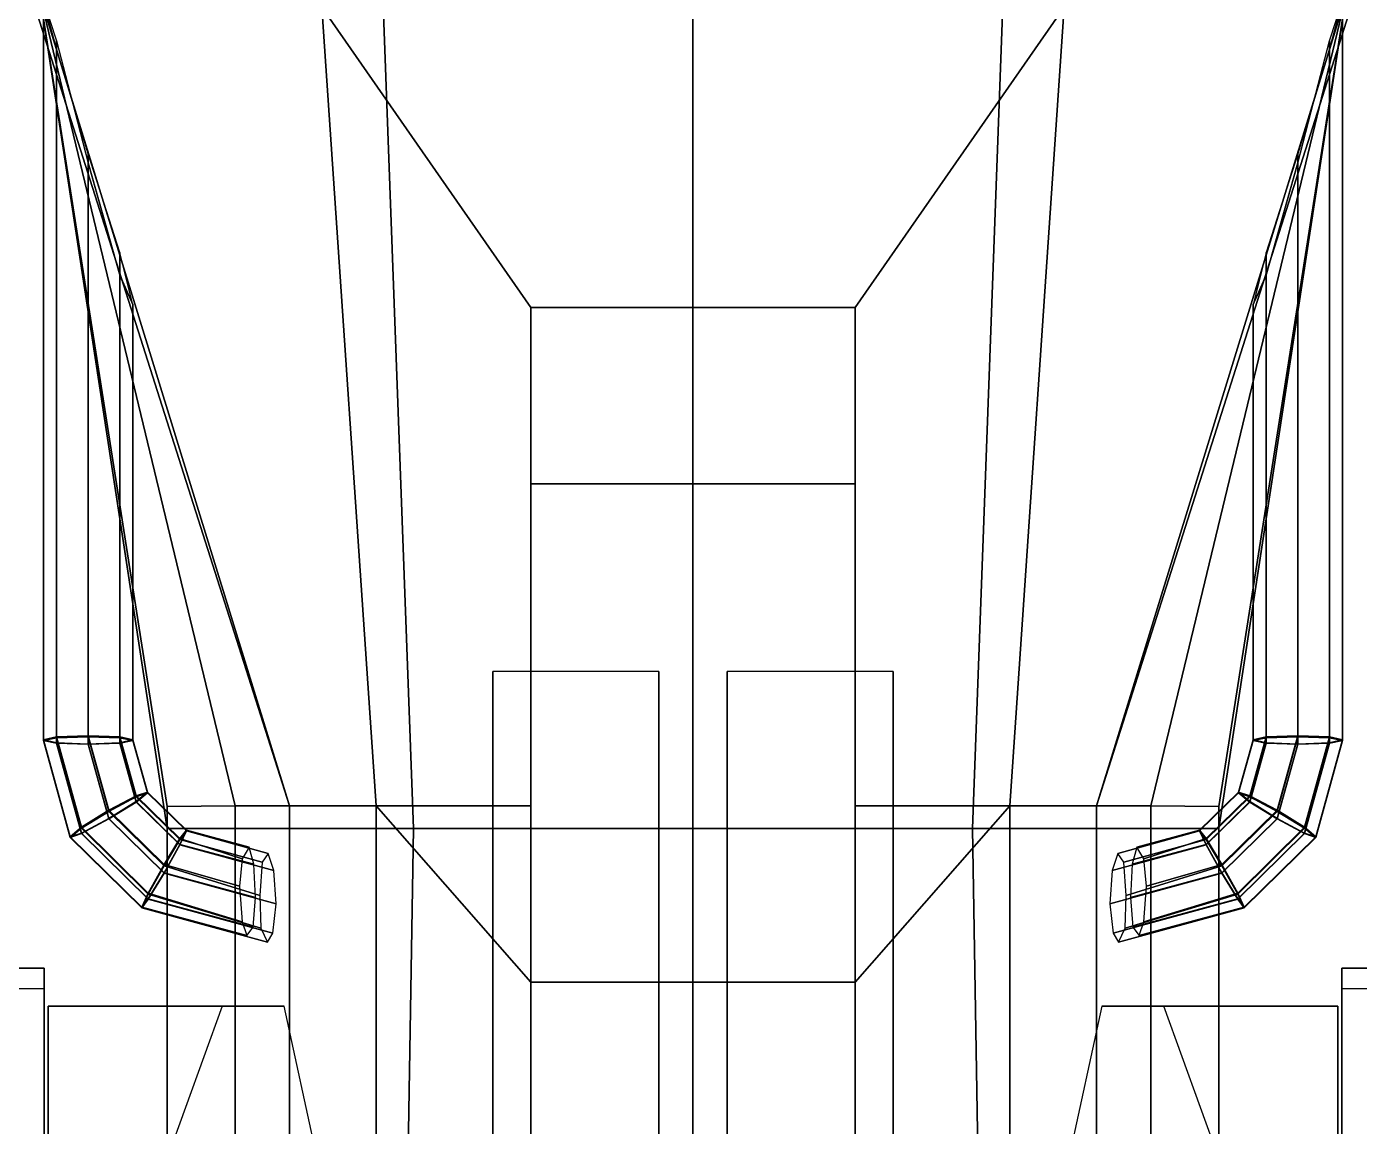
# Model space of a CAD drawing. Extents: x -7.9 to 7.9, y -12.5 to 11.9.
# Drawn here: x -2.057 to 2.019, y 3.463 to 6.828 of the extents above; entities that cross this region are included whole.
import ezdxf

# ---------------------------------------------------------------- set-up
doc = ezdxf.new("R2010")
doc.units = 0

msp = doc.modelspace()

# ---------------------------------------------------------------- linework, layer by layer
for points in [[(-2.0165, 6.9241, 3.3687), (-1.2528, 4.4444, 4.0273), (-2.032, 6.8894, 5.2565)], [(-0.9881, 4.4444, 4.5662), (-1.1544, 6.8874, 5.5978), (-2.032, 6.8894, 5.2565), (-1.2528, 4.4444, 4.0273)], [(-1.627, 4.375, 1.2444), (-2.0165, 6.9241, 2.1964), (-0.9677, 6.9242, 2.1307), (-0.8741, 4.375, 1.0726)], [(-1.4196, 4.4444, 3.1061), (-1.2528, 4.4444, 4.0273), (-2.0165, 6.9241, 3.3687)], [(-1.627, 4.4425, 3.1052), (-2.0165, 6.9241, 3.3687), (-2.0165, 6.9241, 2.1964), (-1.627, 4.375, 1.2444)], [(-1.4196, 4.4444, 3.1061), (-2.0165, 6.9241, 3.3687), (-1.627, 4.4425, 3.1052)], [(-2.0057, 4.6458, 3.3574), (-2.0057, 6.9057, 3.5667), (-1.9657, 6.7849, 3.4586), (-1.9657, 4.6547, 3.2612)], [(-2.0057, 4.6458, 3.3574), (-1.9657, 4.6369, 3.4535), (-1.9657, 6.7597, 3.6501), (-2.0057, 6.9057, 3.5667)], [(-2.0057, 4.6438, 3.6842), (-1.9657, 4.6359, 3.7804), (-1.9657, 6.7605, 3.9565), (-2.0057, 6.9057, 3.8716)], [(-2.0057, 4.6438, 3.6842), (-2.0057, 6.9057, 3.8716), (-1.9657, 6.7839, 3.7647), (-1.9657, 4.6518, 3.588)], [(-0.5146, 5.9686, 5.5556), (-0.0191, 5.9686, 5.5984), (-0.0191, 6.8992, 5.8493), (-1.1544, 6.8874, 5.5978)], [(-0.0191, 6.9242, 1.5629), (-0.0191, 4.375, 1.0726), (-0.8741, 4.375, 1.0726), (-0.9677, 6.9242, 2.1307)], [(-0.0191, 6.9242, 1.5629), (0.9296, 6.9242, 2.1307), (0.836, 4.375, 1.0726), (-0.0191, 4.375, 1.0726)], [(0.4765, 5.9686, 5.5556), (1.1163, 6.8874, 5.5978), (-0.0191, 6.8992, 5.8493), (-0.0191, 5.9686, 5.5984)], [(1.5889, 4.375, 1.2444), (0.836, 4.375, 1.0726), (0.9296, 6.9242, 2.1307), (1.9783, 6.9241, 2.1964)], [(0.95, 4.4444, 4.5662), (1.2147, 4.4444, 4.0273), (1.9939, 6.8894, 5.2565), (1.1163, 6.8874, 5.5978)], [(1.9783, 6.9241, 3.3687), (1.9939, 6.8894, 5.2565), (1.2147, 4.4444, 4.0273)], [(1.3815, 4.4444, 3.1061), (1.9783, 6.9241, 3.3687), (1.2147, 4.4444, 4.0273)], [(1.3815, 4.4444, 3.1061), (1.5889, 4.4425, 3.1052), (1.9783, 6.9241, 3.3687)], [(1.5889, 4.4425, 3.1052), (1.5889, 4.375, 1.2444), (1.9783, 6.9241, 2.1964), (1.9783, 6.9241, 3.3687)], [(1.9676, 4.6458, 3.3574), (1.9276, 4.6547, 3.2612), (1.9276, 6.7849, 3.4586), (1.9676, 6.9057, 3.5667)], [(1.9676, 4.6458, 3.3574), (1.9676, 6.9057, 3.5667), (1.9276, 6.7597, 3.6501), (1.9276, 4.6369, 3.4535)], [(1.9676, 4.6438, 3.6842), (1.9676, 6.9057, 3.8716), (1.9276, 6.7605, 3.9565), (1.9276, 4.6359, 3.7804)], [(1.9676, 4.6438, 3.6842), (1.9276, 4.6518, 3.588), (1.9276, 6.7839, 3.7647), (1.9676, 6.9057, 3.8716)], [(-1.1544, 6.8874, 5.5978), (-0.9881, 4.4444, 4.5662), (-0.5146, 4.4444, 4.8343), (-0.5146, 5.9686, 5.5556)], [(1.1163, 6.8874, 5.5978), (0.4765, 5.9686, 5.5556), (0.4765, 4.4444, 4.8343), (0.95, 4.4444, 4.5662)], [(-1.8692, 4.6584, 3.2214), (-1.9657, 4.6547, 3.2612), (-1.9657, 6.7849, 3.4586), (-1.8692, 6.4111, 3.3838)], [(-1.8692, 4.6551, 3.5481), (-1.9657, 4.6518, 3.588), (-1.9657, 6.7839, 3.7647), (-1.8692, 6.4094, 3.6935)], [(1.8311, 4.6584, 3.2214), (1.8311, 6.4111, 3.3838), (1.9276, 6.7849, 3.4586), (1.9276, 4.6547, 3.2612)], [(1.8311, 4.6551, 3.5481), (1.8311, 6.4094, 3.6935), (1.9276, 6.7839, 3.7647), (1.9276, 4.6518, 3.588)], [(-1.8692, 4.6326, 3.8202), (-1.8692, 6.4395, 3.97), (-1.9657, 6.7605, 3.9565), (-1.9657, 4.6359, 3.7804)], [(-1.8692, 4.6332, 3.4933), (-1.8692, 6.4386, 3.6606), (-1.9657, 6.7597, 3.6501), (-1.9657, 4.6369, 3.4535)], [(1.8311, 4.6326, 3.8202), (1.9276, 4.6359, 3.7804), (1.9276, 6.7605, 3.9565), (1.8311, 6.4395, 3.97)], [(1.8311, 4.6332, 3.4933), (1.9276, 4.6369, 3.4535), (1.9276, 6.7597, 3.6501), (1.8311, 6.4386, 3.6606)], [(-1.8692, 4.6326, 3.8202), (-1.7726, 4.6359, 3.7804), (-1.7726, 6.1373, 3.9048), (-1.8692, 6.4395, 3.97)], [(-1.8692, 4.6332, 3.4933), (-1.7726, 4.6369, 3.4535), (-1.7726, 6.137, 3.5925), (-1.8692, 6.4386, 3.6606)], [(-1.8692, 4.6584, 3.2214), (-1.8692, 6.4111, 3.3838), (-1.7726, 6.0675, 3.3921), (-1.7726, 4.6547, 3.2612)], [(-1.8692, 4.6551, 3.5481), (-1.8692, 6.4094, 3.6935), (-1.7726, 6.0658, 3.7051), (-1.7726, 4.6518, 3.588)], [(1.8311, 4.6326, 3.8202), (1.8311, 6.4395, 3.97), (1.7345, 6.1373, 3.9048), (1.7345, 4.6359, 3.7804)], [(1.8311, 4.6332, 3.4933), (1.8311, 6.4386, 3.6606), (1.7345, 6.137, 3.5925), (1.7345, 4.6369, 3.4535)], [(1.8311, 4.6584, 3.2214), (1.7345, 4.6547, 3.2612), (1.7345, 6.0675, 3.3921), (1.8311, 6.4111, 3.3838)], [(1.8311, 4.6551, 3.5481), (1.7345, 4.6518, 3.588), (1.7345, 6.0658, 3.7051), (1.8311, 6.4094, 3.6935)], [(-1.7327, 4.6438, 3.6842), (-1.7327, 5.9765, 3.7946), (-1.7726, 6.1373, 3.9048), (-1.7726, 4.6359, 3.7804)], [(-1.7327, 4.6458, 3.3574), (-1.7327, 5.9773, 3.4807), (-1.7726, 6.137, 3.5925), (-1.7726, 4.6369, 3.4535)], [(1.6945, 4.6438, 3.6842), (1.7345, 4.6359, 3.7804), (1.7345, 6.1373, 3.9048), (1.6945, 5.9765, 3.7946)], [(1.6945, 4.6458, 3.3574), (1.7345, 4.6369, 3.4535), (1.7345, 6.137, 3.5925), (1.6945, 5.9773, 3.4807)], [(-1.7327, 4.6458, 3.3574), (-1.7726, 4.6547, 3.2612), (-1.7726, 6.0675, 3.3921), (-1.7327, 5.9773, 3.4807)], [(-1.7327, 4.6438, 3.6842), (-1.7726, 4.6518, 3.588), (-1.7726, 6.0658, 3.7051), (-1.7327, 5.9765, 3.7946)], [(1.6945, 4.6458, 3.3574), (1.6945, 5.9773, 3.4807), (1.7345, 6.0675, 3.3921), (1.7345, 4.6547, 3.2612)], [(1.6945, 4.6438, 3.6842), (1.6945, 5.9765, 3.7946), (1.7345, 6.0658, 3.7051), (1.7345, 4.6518, 3.588)], [(-0.5146, 4.4444, 4.8343), (-0.5146, 3.905, 4.8343), (-0.5146, 5.4291, 5.5556), (-0.5146, 5.9686, 5.5556)], [(-0.5146, 5.9686, 5.5556), (-0.5146, 5.4291, 5.5556), (-0.0191, 5.4291, 5.5984), (-0.0191, 5.9686, 5.5984)], [(0.4765, 5.9686, 5.5556), (-0.0191, 5.9686, 5.5984), (-0.0191, 5.4291, 5.5984), (0.4765, 5.4291, 5.5556)], [(0.4765, 4.4444, 4.8343), (0.4765, 5.9686, 5.5556), (0.4765, 5.4291, 5.5556), (0.4765, 3.905, 4.8343)], [(-0.5146, 3.905, 4.8343), (-0.0191, 3.905, 4.8845), (-0.0191, 5.4291, 5.5984), (-0.5146, 5.4291, 5.5556)], [(0.4765, 3.905, 4.8343), (0.4765, 5.4291, 5.5556), (-0.0191, 5.4291, 5.5984), (-0.0191, 3.905, 4.8845)], [(-0.6315, 4.8547, 4.2507), (-0.6315, -0.9776, 4.2507), (-0.6315, -1.5447, 4.9023), (-0.6315, 4.8547, 4.9023)], [(-0.1233, 4.8547, 4.9023), (-0.6315, 4.8547, 4.9023), (-0.6315, -1.5447, 4.9023), (-0.1233, -1.4171, 4.9023)], [(-0.1233, -0.8499, 4.2507), (-0.1233, 4.8547, 4.2507), (-0.1233, 4.8547, 4.9023), (-0.1233, -1.4171, 4.9023)], [(0.0852, -0.8499, 4.2507), (0.0852, -1.4171, 4.9023), (0.0852, 4.8547, 4.9023), (0.0852, 4.8547, 4.2507)], [(0.0852, 4.8547, 4.9023), (0.0852, -1.4171, 4.9023), (0.5933, -1.5447, 4.9023), (0.5933, 4.8547, 4.9023)], [(0.5933, 4.8547, 4.2507), (0.5933, 4.8547, 4.9023), (0.5933, -1.5447, 4.9023), (0.5933, -0.9776, 4.2507)], [(-1.9244, 4.3497, 3.33), (-2.0057, 4.6458, 3.3574), (-1.9657, 4.6547, 3.2612), (-1.8897, 4.3786, 3.2357)], [(-1.9244, 4.3476, 3.6596), (-2.0057, 4.6438, 3.6842), (-1.9657, 4.6518, 3.588), (-1.8897, 4.3755, 3.5651)], [(-1.8061, 4.4303, 3.2003), (-1.8897, 4.3786, 3.2357), (-1.9657, 4.6547, 3.2612), (-1.8692, 4.6584, 3.2214)], [(-1.8061, 4.4269, 3.5292), (-1.8897, 4.3755, 3.5651), (-1.9657, 4.6518, 3.588), (-1.8692, 4.6551, 3.5481)], [(-1.8061, 4.4303, 3.2003), (-1.8692, 4.6584, 3.2214), (-1.7726, 4.6547, 3.2612), (-1.7225, 4.4747, 3.2446)], [(-1.8061, 4.4269, 3.5292), (-1.8692, 4.6551, 3.5481), (-1.7726, 4.6518, 3.588), (-1.7225, 4.4717, 3.573)], [(-1.6879, 4.4857, 3.3425), (-1.7225, 4.4747, 3.2446), (-1.7726, 4.6547, 3.2612), (-1.7327, 4.6458, 3.3574)], [(-1.6879, 4.4837, 3.6709), (-1.7225, 4.4717, 3.573), (-1.7726, 4.6518, 3.588), (-1.7327, 4.6438, 3.6842)], [(1.6497, 4.4857, 3.3425), (1.6945, 4.6458, 3.3574), (1.7345, 4.6547, 3.2612), (1.6844, 4.4747, 3.2446)], [(1.6497, 4.4837, 3.6709), (1.6945, 4.6438, 3.6842), (1.7345, 4.6518, 3.588), (1.6844, 4.4717, 3.573)], [(1.768, 4.4303, 3.2003), (1.6844, 4.4747, 3.2446), (1.7345, 4.6547, 3.2612), (1.8311, 4.6584, 3.2214)], [(1.768, 4.4269, 3.5292), (1.6844, 4.4717, 3.573), (1.7345, 4.6518, 3.588), (1.8311, 4.6551, 3.5481)], [(1.768, 4.4303, 3.2003), (1.8311, 4.6584, 3.2214), (1.9276, 4.6547, 3.2612), (1.8516, 4.3786, 3.2357)], [(1.768, 4.4269, 3.5292), (1.8311, 4.6551, 3.5481), (1.9276, 4.6518, 3.588), (1.8516, 4.3755, 3.5651)], [(1.8862, 4.3497, 3.33), (1.8516, 4.3786, 3.2357), (1.9276, 4.6547, 3.2612), (1.9676, 4.6458, 3.3574)], [(1.8862, 4.3476, 3.6596), (1.8516, 4.3755, 3.5651), (1.9276, 4.6518, 3.588), (1.9676, 4.6438, 3.6842)], [(-1.9244, 4.3497, 3.33), (-1.8897, 4.3608, 3.4279), (-1.9657, 4.6369, 3.4535), (-2.0057, 4.6458, 3.3574)], [(-1.9244, 4.3476, 3.6596), (-1.8897, 4.3595, 3.7575), (-1.9657, 4.6359, 3.7804), (-2.0057, 4.6438, 3.6842)], [(-1.8061, 4.4051, 3.4722), (-1.8692, 4.6332, 3.4933), (-1.9657, 4.6369, 3.4535), (-1.8897, 4.3608, 3.4279)], [(-1.8061, 4.4043, 3.8013), (-1.8692, 4.6326, 3.8202), (-1.9657, 4.6359, 3.7804), (-1.8897, 4.3595, 3.7575)], [(-1.8061, 4.4051, 3.4722), (-1.7225, 4.4569, 3.4368), (-1.7726, 4.6369, 3.4535), (-1.8692, 4.6332, 3.4933)], [(-1.8061, 4.4043, 3.8013), (-1.7225, 4.4557, 3.7655), (-1.7726, 4.6359, 3.7804), (-1.8692, 4.6326, 3.8202)], [(-1.6879, 4.4857, 3.3425), (-1.7327, 4.6458, 3.3574), (-1.7726, 4.6369, 3.4535), (-1.7225, 4.4569, 3.4368)], [(-1.6879, 4.4837, 3.6709), (-1.7327, 4.6438, 3.6842), (-1.7726, 4.6359, 3.7804), (-1.7225, 4.4557, 3.7655)], [(1.6497, 4.4857, 3.3425), (1.6844, 4.4569, 3.4368), (1.7345, 4.6369, 3.4535), (1.6945, 4.6458, 3.3574)], [(1.6497, 4.4837, 3.6709), (1.6844, 4.4557, 3.7655), (1.7345, 4.6359, 3.7804), (1.6945, 4.6438, 3.6842)], [(1.768, 4.4051, 3.4722), (1.8311, 4.6332, 3.4933), (1.7345, 4.6369, 3.4535), (1.6844, 4.4569, 3.4368)], [(1.768, 4.4043, 3.8013), (1.8311, 4.6326, 3.8202), (1.7345, 4.6359, 3.7804), (1.6844, 4.4557, 3.7655)], [(1.768, 4.4051, 3.4722), (1.8516, 4.3608, 3.4279), (1.9276, 4.6369, 3.4535), (1.8311, 4.6332, 3.4933)], [(1.768, 4.4043, 3.8013), (1.8516, 4.3595, 3.7575), (1.9276, 4.6359, 3.7804), (1.8311, 4.6326, 3.8202)], [(1.8862, 4.3497, 3.33), (1.9676, 4.6458, 3.3574), (1.9276, 4.6369, 3.4535), (1.8516, 4.3608, 3.4279)], [(1.8862, 4.3476, 3.6596), (1.9676, 4.6438, 3.6842), (1.9276, 4.6359, 3.7804), (1.8516, 4.3595, 3.7575)], [(-1.5687, 4.3694, 3.3318), (-1.5887, 4.3438, 3.2324), (-1.7225, 4.4747, 3.2446), (-1.6879, 4.4857, 3.3425)], [(-1.5687, 4.3694, 3.3318), (-1.6879, 4.4857, 3.3425), (-1.7225, 4.4569, 3.4368), (-1.5887, 4.326, 3.4247)], [(1.5306, 4.3694, 3.3318), (1.6497, 4.4857, 3.3425), (1.6844, 4.4747, 3.2446), (1.5506, 4.3438, 3.2324)], [(1.5306, 4.3694, 3.3318), (1.5506, 4.326, 3.4247), (1.6844, 4.4569, 3.4368), (1.6497, 4.4857, 3.3425)], [(-1.637, 4.2642, 3.1849), (-1.8061, 4.4303, 3.2003), (-1.7225, 4.4747, 3.2446), (-1.5887, 4.3438, 3.2324)], [(-1.637, 4.2607, 3.5154), (-1.8061, 4.4269, 3.5292), (-1.7225, 4.4717, 3.573), (-1.5887, 4.3407, 3.5622)], [(-1.637, 4.2391, 3.4568), (-1.5887, 4.326, 3.4247), (-1.7225, 4.4569, 3.4368), (-1.8061, 4.4051, 3.4722)], [(-1.637, 4.2381, 3.7876), (-1.5887, 4.3248, 3.7546), (-1.7225, 4.4557, 3.7655), (-1.8061, 4.4043, 3.8013)], [(-1.5687, 4.3672, 3.6612), (-1.6879, 4.4837, 3.6709), (-1.7225, 4.4557, 3.7655), (-1.5887, 4.3248, 3.7546)], [(-1.5687, 4.3672, 3.6612), (-1.5887, 4.3407, 3.5622), (-1.7225, 4.4717, 3.573), (-1.6879, 4.4837, 3.6709)], [(-1.627, -0.3107, 3.1061), (-1.4196, -0.3107, 3.1061), (-1.4196, 4.4444, 3.1061), (-1.627, 4.4425, 3.1052)], [(-1.4196, -0.3107, 3.1061), (-1.2528, -0.3107, 4.0273), (-1.2528, 4.4444, 4.0273), (-1.4196, 4.4444, 3.1061)], [(-1.2528, -0.3107, 4.0273), (-0.9881, -0.3107, 4.5662), (-0.9881, 4.4444, 4.5662), (-1.2528, 4.4444, 4.0273)], [(-0.5146, -0.3107, 4.8343), (-0.5146, 3.905, 4.8343), (-0.9881, 4.4444, 4.5662), (-0.9881, -0.3107, 4.5662)], [(-0.5146, 4.4444, 4.8343), (-0.9881, 4.4444, 4.5662), (-0.5146, 3.905, 4.8343)], [(0.4765, -0.3107, 4.8343), (0.95, -0.3107, 4.5662), (0.95, 4.4444, 4.5662), (0.4765, 3.905, 4.8343)], [(0.4765, 4.4444, 4.8343), (0.4765, 3.905, 4.8343), (0.95, 4.4444, 4.5662)], [(1.2147, -0.3107, 4.0273), (1.2147, 4.4444, 4.0273), (0.95, 4.4444, 4.5662), (0.95, -0.3107, 4.5662)], [(1.3815, -0.3107, 3.1061), (1.3815, 4.4444, 3.1061), (1.2147, 4.4444, 4.0273), (1.2147, -0.3107, 4.0273)], [(1.5889, -0.3107, 3.1061), (1.5889, 4.4425, 3.1052), (1.3815, 4.4444, 3.1061), (1.3815, -0.3107, 3.1061)], [(1.5306, 4.3672, 3.6612), (1.5506, 4.3248, 3.7546), (1.6844, 4.4557, 3.7655), (1.6497, 4.4837, 3.6709)], [(1.5306, 4.3672, 3.6612), (1.6497, 4.4837, 3.6709), (1.6844, 4.4717, 3.573), (1.5506, 4.3407, 3.5622)], [(1.5989, 4.2642, 3.1849), (1.5506, 4.3438, 3.2324), (1.6844, 4.4747, 3.2446), (1.768, 4.4303, 3.2003)], [(1.5989, 4.2607, 3.5154), (1.5506, 4.3407, 3.5622), (1.6844, 4.4717, 3.573), (1.768, 4.4269, 3.5292)], [(1.5989, 4.2391, 3.4568), (1.768, 4.4051, 3.4722), (1.6844, 4.4569, 3.4368), (1.5506, 4.326, 3.4247)], [(1.5989, 4.2381, 3.7876), (1.768, 4.4043, 3.8013), (1.6844, 4.4557, 3.7655), (1.5506, 4.3248, 3.7546)], [(-1.637, 4.2642, 3.1849), (-1.6852, 4.1773, 3.217), (-1.8897, 4.3786, 3.2357), (-1.8061, 4.4303, 3.2003)], [(-1.637, 4.2607, 3.5154), (-1.6852, 4.174, 3.5484), (-1.8897, 4.3755, 3.5651), (-1.8061, 4.4269, 3.5292)], [(-1.637, 4.2391, 3.4568), (-1.8061, 4.4051, 3.4722), (-1.8897, 4.3608, 3.4279), (-1.6852, 4.1595, 3.4093)], [(-1.637, 4.2381, 3.7876), (-1.8061, 4.4043, 3.8013), (-1.8897, 4.3595, 3.7575), (-1.6852, 4.1581, 3.7408)], [(-1.627, 4.375, 1.2444), (-1.627, 0.388, 2.0157), (-1.627, -0.3107, 3.1061), (-1.627, 4.4425, 3.1052)], [(1.5889, 4.375, 1.2444), (1.5889, 4.4425, 3.1052), (1.5889, -0.3107, 3.1061), (1.5889, 0.388, 2.0157)], [(1.5989, 4.2642, 3.1849), (1.768, 4.4303, 3.2003), (1.8516, 4.3786, 3.2357), (1.6471, 4.1773, 3.217)], [(1.5989, 4.2607, 3.5154), (1.768, 4.4269, 3.5292), (1.8516, 4.3755, 3.5651), (1.6471, 4.174, 3.5484)], [(1.5989, 4.2391, 3.4568), (1.6471, 4.1595, 3.4093), (1.8516, 4.3608, 3.4279), (1.768, 4.4051, 3.4722)], [(1.5989, 4.2381, 3.7876), (1.6471, 4.1581, 3.7408), (1.8516, 4.3595, 3.7575), (1.768, 4.4043, 3.8013)], [(-1.7052, 4.1339, 3.31), (-1.9244, 4.3497, 3.33), (-1.8897, 4.3786, 3.2357), (-1.6852, 4.1773, 3.217)], [(-1.7052, 4.1316, 3.6417), (-1.9244, 4.3476, 3.6596), (-1.8897, 4.3755, 3.5651), (-1.6852, 4.174, 3.5484)], [(-1.627, 4.375, 1.2444), (-0.8741, 4.375, 1.0726), (-0.9384, 0.4842, 1.0726), (-1.627, 0.4682, 1.2677)], [(-1.627, 4.375, 1.2444), (-1.627, 0.4682, 1.2677), (-1.627, 0.388, 2.0157)], [(-1.3769, 4.318, 3.3279), (-1.5687, 4.3694, 3.3318), (-1.5887, 4.326, 3.4247), (-1.362, 4.2651, 3.4204)], [(-1.3769, 4.318, 3.3279), (-1.3977, 4.2815, 3.2281), (-1.5887, 4.3438, 3.2324), (-1.5687, 4.3694, 3.3318)], [(-1.3182, 4.2986, 3.6578), (-1.337, 4.2712, 3.5583), (-1.5887, 4.3407, 3.5622), (-1.5687, 4.3672, 3.6612)], [(-1.3182, 4.2986, 3.6578), (-1.5687, 4.3672, 3.6612), (-1.5887, 4.3248, 3.7546), (-1.3012, 4.2462, 3.7507)], [(-0.0191, 4.375, 1.0726), (-0.0191, 0.4842, 1.0726), (-0.9384, 0.4842, 1.0726), (-0.8741, 4.375, 1.0726)], [(-0.0191, 4.375, 1.0726), (0.836, 4.375, 1.0726), (0.9003, 0.4842, 1.0726), (-0.0191, 0.4842, 1.0726)], [(1.5889, 4.375, 1.2444), (1.5889, 0.4682, 1.2677), (0.9003, 0.4842, 1.0726), (0.836, 4.375, 1.0726)], [(1.2801, 4.2986, 3.6578), (1.263, 4.2462, 3.7507), (1.5506, 4.3248, 3.7546), (1.5306, 4.3672, 3.6612)], [(1.2801, 4.2986, 3.6578), (1.5306, 4.3672, 3.6612), (1.5506, 4.3407, 3.5622), (1.2988, 4.2712, 3.5583)], [(1.3388, 4.318, 3.3279), (1.3239, 4.2651, 3.4204), (1.5506, 4.326, 3.4247), (1.5306, 4.3694, 3.3318)], [(1.3388, 4.318, 3.3279), (1.5306, 4.3694, 3.3318), (1.5506, 4.3438, 3.2324), (1.3595, 4.2815, 3.2281)], [(1.5889, 4.375, 1.2444), (1.5889, 0.388, 2.0157), (1.5889, 0.4682, 1.2677)], [(1.6671, 4.1339, 3.31), (1.6471, 4.1773, 3.217), (1.8516, 4.3786, 3.2357), (1.8862, 4.3497, 3.33)], [(1.6671, 4.1316, 3.6417), (1.6471, 4.174, 3.5484), (1.8516, 4.3755, 3.5651), (1.8862, 4.3476, 3.6596)], [(-1.7052, 4.1339, 3.31), (-1.6852, 4.1595, 3.4093), (-1.8897, 4.3608, 3.4279), (-1.9244, 4.3497, 3.33)], [(-1.7052, 4.1316, 3.6417), (-1.6852, 4.1581, 3.7408), (-1.8897, 4.3595, 3.7575), (-1.9244, 4.3476, 3.6596)], [(-1.4062, 4.1984, 3.1797), (-1.637, 4.2642, 3.1849), (-1.5887, 4.3438, 3.2324), (-1.3977, 4.2815, 3.2281)], [(-1.3437, 4.1696, 3.5149), (-1.637, 4.2607, 3.5154), (-1.5887, 4.3407, 3.5622), (-1.337, 4.2712, 3.5583)], [(-1.3571, 4.1638, 3.4513), (-1.362, 4.2651, 3.4204), (-1.5887, 4.326, 3.4247), (-1.637, 4.2391, 3.4568)], [(-1.2944, 4.1447, 3.7826), (-1.3012, 4.2462, 3.7507), (-1.5887, 4.3248, 3.7546), (-1.637, 4.2381, 3.7876)], [(1.2563, 4.1447, 3.7826), (1.5989, 4.2381, 3.7876), (1.5506, 4.3248, 3.7546), (1.263, 4.2462, 3.7507)], [(1.3056, 4.1696, 3.5149), (1.2988, 4.2712, 3.5583), (1.5506, 4.3407, 3.5622), (1.5989, 4.2607, 3.5154)], [(1.319, 4.1638, 3.4513), (1.5989, 4.2391, 3.4568), (1.5506, 4.326, 3.4247), (1.3239, 4.2651, 3.4204)], [(1.3681, 4.1984, 3.1797), (1.3595, 4.2815, 3.2281), (1.5506, 4.3438, 3.2324), (1.5989, 4.2642, 3.1849)], [(1.6671, 4.1339, 3.31), (1.8862, 4.3497, 3.33), (1.8516, 4.3608, 3.4279), (1.6471, 4.1595, 3.4093)], [(1.6671, 4.1316, 3.6417), (1.8862, 4.3476, 3.6596), (1.8516, 4.3595, 3.7575), (1.6471, 4.1581, 3.7408)], [(-1.4062, 4.1984, 3.1797), (-1.3977, 4.0892, 3.2103), (-1.6852, 4.1773, 3.217), (-1.637, 4.2642, 3.1849)], [(-1.3437, 4.1696, 3.5149), (-1.3404, 4.0694, 3.5475), (-1.6852, 4.174, 3.5484), (-1.637, 4.2607, 3.5154)], [(1.3056, 4.1696, 3.5149), (1.5989, 4.2607, 3.5154), (1.6471, 4.174, 3.5484), (1.3023, 4.0694, 3.5475)], [(1.3681, 4.1984, 3.1797), (1.5989, 4.2642, 3.1849), (1.6471, 4.1773, 3.217), (1.3595, 4.0892, 3.2103)], [(-1.3571, 4.1638, 3.4513), (-1.637, 4.2391, 3.4568), (-1.6852, 4.1595, 3.4093), (-1.3648, 4.0733, 3.4026)], [(-1.2944, 4.1447, 3.7826), (-1.637, 4.2381, 3.7876), (-1.6852, 4.1581, 3.7408), (-1.304, 4.0543, 3.7348)], [(1.2563, 4.1447, 3.7826), (1.2659, 4.0543, 3.7348), (1.6471, 4.1581, 3.7408), (1.5989, 4.2381, 3.7876)], [(1.319, 4.1638, 3.4513), (1.3267, 4.0733, 3.4026), (1.6471, 4.1595, 3.4093), (1.5989, 4.2391, 3.4568)], [(-1.3838, 4.0478, 3.3028), (-1.7052, 4.1339, 3.31), (-1.6852, 4.1773, 3.217), (-1.3977, 4.0892, 3.2103)], [(-1.3204, 4.0271, 3.6353), (-1.7052, 4.1316, 3.6417), (-1.6852, 4.174, 3.5484), (-1.3404, 4.0694, 3.5475)], [(-1.3838, 4.0478, 3.3028), (-1.3648, 4.0733, 3.4026), (-1.6852, 4.1595, 3.4093), (-1.7052, 4.1339, 3.31)], [(-1.3204, 4.0271, 3.6353), (-1.304, 4.0543, 3.7348), (-1.6852, 4.1581, 3.7408), (-1.7052, 4.1316, 3.6417)], [(1.2823, 4.0271, 3.6353), (1.6671, 4.1316, 3.6417), (1.6471, 4.1581, 3.7408), (1.2659, 4.0543, 3.7348)], [(1.2823, 4.0271, 3.6353), (1.3023, 4.0694, 3.5475), (1.6471, 4.174, 3.5484), (1.6671, 4.1316, 3.6417)], [(1.3457, 4.0478, 3.3028), (1.6671, 4.1339, 3.31), (1.6471, 4.1595, 3.4093), (1.3267, 4.0733, 3.4026)], [(1.3457, 4.0478, 3.3028), (1.3595, 4.0892, 3.2103), (1.6471, 4.1773, 3.217), (1.6671, 4.1339, 3.31)], [(-2.2381, 2.8455, 2.2408), (-2.2381, 3.9475, 3.0899), (-2.0034, 3.9471, 3.0899), (-2.0034, 2.8451, 2.2408)], [(-2.2381, 3.9475, 3.0899), (-2.2381, 3.8848, 3.9758), (-2.0034, 3.8843, 3.9758), (-2.0034, 3.9471, 3.0899)], [(-2.0034, 2.6736, 4.6611), (-2.0034, 2.8451, 2.2408), (-2.0034, 3.9471, 3.0899), (-2.0034, 3.8843, 3.9758)], [(2.2, 2.8455, 2.2408), (1.9653, 2.8451, 2.2408), (1.9653, 3.9471, 3.0899), (2.2, 3.9475, 3.0899)], [(2.2, 3.9475, 3.0899), (1.9653, 3.9471, 3.0899), (1.9653, 3.8843, 3.9758), (2.2, 3.8848, 3.9758)], [(1.9653, 2.6736, 4.6611), (1.9653, 3.8843, 3.9758), (1.9653, 3.9471, 3.0899), (1.9653, 2.8451, 2.2408)], [(-2.2381, 3.8848, 3.9758), (-2.2381, 2.6741, 4.6611), (-2.0034, 2.6736, 4.6611), (-2.0034, 3.8843, 3.9758)], [(-0.5146, -0.3107, 4.8343), (-0.0191, -0.3107, 4.8845), (-0.0191, 3.905, 4.8845), (-0.5146, 3.905, 4.8343)], [(0.4765, -0.3107, 4.8343), (0.4765, 3.905, 4.8343), (-0.0191, 3.905, 4.8845), (-0.0191, -0.3107, 4.8845)], [(2.2, 3.8848, 3.9758), (1.9653, 3.8843, 3.9758), (1.9653, 2.6736, 4.6611), (2.2, 2.6741, 4.6611)], [(-1.9915, 3.8315, 3.9297), (-1.9915, 0.3562, 3.9297), (-1.9915, 0.8218, 4.1961), (-1.9915, 3.3659, 4.1961)], [(-1.9915, 3.8315, 3.9297), (-1.9915, 3.8315, 2.882), (-1.9915, 0.3562, 2.882), (-1.9915, 0.3562, 3.9297)], [(-1.9915, 3.8315, 2.882), (-1.9915, 3.3659, 2.6156), (-1.9915, 0.8218, 2.6156), (-1.9915, 0.3562, 2.882)], [(-1.9915, 3.8315, 2.882), (-1.9915, 3.8315, 3.9297), (-1.2699, 3.8315, 3.9327), (-1.4596, 3.8315, 2.885)], [(-1.9915, 3.3659, 2.6156), (-1.9915, 3.8315, 2.882), (-1.4596, 3.8315, 2.885), (-1.627, 3.3659, 2.6156)], [(-1.9915, 3.8315, 3.9297), (-1.9915, 3.3659, 4.1961), (-1.169, 3.3659, 4.1978), (-1.2699, 3.8315, 3.9327)], [(1.9534, 3.8315, 3.9297), (1.2318, 3.8315, 3.9327), (1.1309, 3.3659, 4.1978), (1.9534, 3.3659, 4.1961)], [(1.9534, 3.8315, 2.882), (1.4215, 3.8315, 2.885), (1.2318, 3.8315, 3.9327), (1.9534, 3.8315, 3.9297)], [(1.9534, 3.3659, 2.6156), (1.5889, 3.3659, 2.6156), (1.4215, 3.8315, 2.885), (1.9534, 3.8315, 2.882)], [(1.9534, 3.8315, 3.9297), (1.9534, 3.3659, 4.1961), (1.9534, 0.8218, 4.1961), (1.9534, 0.3562, 3.9297)], [(1.9534, 3.8315, 3.9297), (1.9534, 0.3562, 3.9297), (1.9534, 0.3562, 2.882), (1.9534, 3.8315, 2.882)], [(1.9534, 3.8315, 2.882), (1.9534, 0.3562, 2.882), (1.9534, 0.8218, 2.6156), (1.9534, 3.3659, 2.6156)]]:
    msp.add_3dface(points)

doc.saveas('drawing.dxf')
